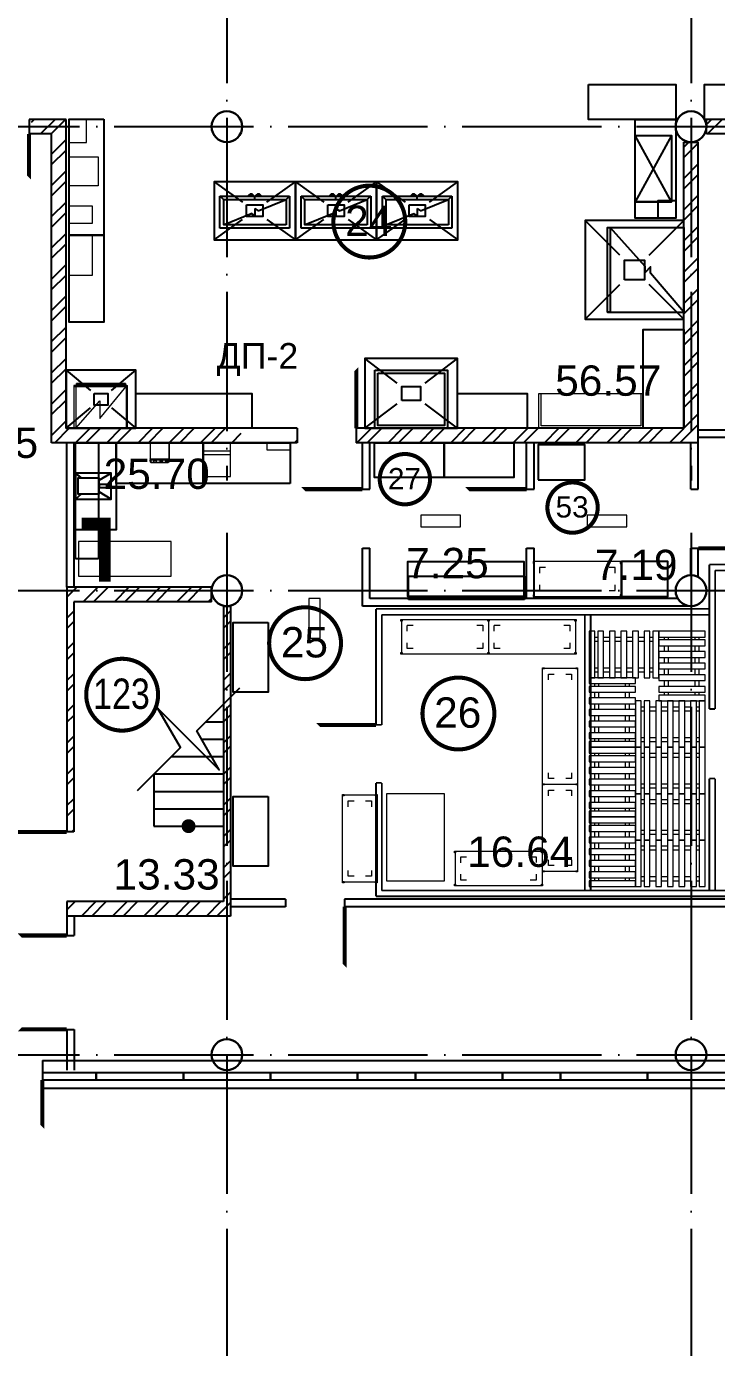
# Model space of a CAD drawing. Extents: x -4497 to 351150, y -50 to 322254.
# Drawn here: x 105315 to 117209, y 105037 to 127815 of the extents above; entities that cross this region are included whole.
import ezdxf
from ezdxf.enums import TextEntityAlignment as Align

# ---------------------------------------------------------------- set-up
doc = ezdxf.new("R2010")
doc.units = 0
doc.header["$LTSCALE"] = 100
for name, pattern in [('ACAD_ISO04W100', [30, 24, -3, 0, -3]), ('DASHED', [19.05, 12.7, -6.35]), ('HIDDENX2', [19.05, 12.7, -6.35])]:
    doc.linetypes.add(name, pattern=pattern)
doc.layers.get('0').update_dxf_attribs({"linetype": 'CONTINUOUS'})
for name, color, linetype in [('axis', 40, 'CONTINUOUS'), ('brick', 12, 'CONTINUOUS'), ('COLON', 5, 'CONTINUOUS'), ('COOL', 4, 'CONTINUOUS'), ('DOORS', 8, 'CONTINUOUS'), ('DRAW', 255, 'CONTINUOUS'), ('EEE', 7, 'CONTINUOUS'), ('furn2', 252, 'CONTINUOUS'), ('GKL', 5, 'CONTINUOUS'), ('Glass', 4, 'CONTINUOUS'), ('production', 30, 'CONTINUOUS'), ('S', 2, 'CONTINUOUS'), ('SENDVICH', 2, 'CONTINUOUS'), ('T_OBORUDOVANIE', 7, 'CONTINUOUS'), ('TEXT', 2, 'CONTINUOUS'), ('Vent', 11, 'CONTINUOUS'), ('WALL', 7, 'CONTINUOUS'), ('works zone', 30, 'CONTINUOUS')]:
    doc.layers.add(name, color=color, linetype=linetype)
doc.layers.add('MONOLIT', color=7, linetype='CONTINUOUS', true_color=0x691639)
doc.layers.add('OBORUD', color=7, linetype='CONTINUOUS', true_color=0x83639d)
doc.layers.add('refr', color=150, linetype='CONTINUOUS', lineweight=15)
doc.styles.add('ARIEL-17.5', font='arial.ttf', dxfattribs={"height": 15})
doc.styles.add('GENERATED_STYLE_1', font='arial.ttf')
pattern_1 = [(45, (-3600, 82000), (-269.4077, 269.4077), []), (45, (-3420.4, 82000), (-269.4077, 269.4077), [])]

# ---------------------------------------------------------------- blocks, each defined once
blk = doc.blocks.new('A$C194C6981')
at = {"layer": 'TEXT', "color": 6, "linetype": 'Continuous', "lineweight": 20, "style": 'ARIEL-17.5', "width": 0.998875}
blk.add_text('ДП-2', height=441.5, dxfattribs=at).set_placement((-953, 890))
blk = doc.blocks.new('гріль')
at = {"layer": 'works zone', "color": 30}
for p, q in [((0, 500), (1000, 500)), ((50, 450), (0, 500)), ((0, 0), (0, 500)), ((50, 450), (950, 450)), ((50, 450), (50, 50)), ((500, 450), (500, 500)), ((549, 272), (950, 450)), ((1000, 500), (950, 450)), ((950, 450), (950, 50)), ((1000, 500), (1000, 0)), ((50, 50), (451, 228)), ((500, 193), (451, 228)), ((500, 307), (549, 272)), ((500, 307), (500, 193)), ((950, 50), (50, 50)), ((1000, 0), (0, 0))]:
    blk.add_line(p, q, dxfattribs=at)
for centre, radius, start, end in [((448, 491), 43, 11.8638, 168.1362), ((448, 485), 39.6, 22.3452, 157.6548), ((552, 491), 43, 11.8638, 168.1362), ((552, 485), 39.6, 22.3452, 157.6548)]:
    blk.add_arc(centre, radius, start, end, dxfattribs=at)
blk = doc.blocks.new('Vent zont 1000x1000+rozhur')
at = {"layer": 'Vent'}
for p, q in [((0, 1000), (350, 650)), ((650, 350), (1000, 0))]:
    blk.add_line(p, q, dxfattribs=at)
for points in [[(0, 0), (1000, 0), (1000, 1000), (0, 1000), (0, 0), (350, 350)], [(650, 650), (1000, 1000)]]:
    blk.add_lwpolyline(points, dxfattribs=at)
blk.add_lwpolyline([(400, 600), (600, 600), (600, 400), (400, 400)], close=True, dxfattribs=at)
blk = doc.blocks.new('Стіл виробничий 2000х600х850')
at = {"layer": 'production', "color": 11}
blk.add_lwpolyline([(2000, -300), (0, -300), (0, 300), (2000, 300)], close=True, dxfattribs=at)
blk = doc.blocks.new('Стіл виробничий 1500х600х850')
at = {"layer": 'production', "color": 11}
blk.add_lwpolyline([(1500, -300), (0, -300), (0, 300), (1500, 300)], close=True, dxfattribs=at)
blk = doc.blocks.new('Стіл виробничий 1000_600х850')
at = {"layer": 'production', "color": 11}
blk.add_lwpolyline([(1200, -300), (0, -300), (0, 300), (1200, 300)], close=True, dxfattribs=at)
blk = doc.blocks.new('Стіл виробничий 1700х700х850')
at = {"layer": 'production', "color": 11}
blk.add_lwpolyline([(1700, -350), (0, -350), (0, 350), (1700, 350)], close=True, dxfattribs=at)
blk = doc.blocks.new('sklad 1500x600')
at = {"layer": 'furn2', "lineweight": 9}
for p, q in [((10, 570), (10, 30)), ((10, 570), (10, 30)), ((20, 600), (1500, 600)), ((110, 500), (210, 500)), ((110, 399), (110, 499)), ((1310, 500), (1410, 500)), ((1410, 501), (1410, 400)), ((1510, 570), (1510, 30)), ((110, 100), (110, 200)), ((210, 100), (110, 100)), ((1410, 100), (1308, 100)), ((1410, 199), (1410, 100)), ((1500, 0), (20, 0))]:
    blk.add_line(p, q, dxfattribs=at)
for points in [[(20, 600), (20, 570), (0, 570), (0, 600), (20, 600)], [(1520, 600), (1520, 570), (1500, 570), (1500, 600), (1520, 600)], [(20, 30), (20, 0), (0, 0), (0, 30), (20, 30)], [(1520, 30), (1520, 0), (1500, 0), (1500, 30), (1520, 30)]]:
    blk.add_lwpolyline(points, dxfattribs=at)
blk = doc.blocks.new('Cтіл виробничий 800х600х850')
at = {"layer": 'production', "color": 11}
blk.add_lwpolyline([(800, -300), (0, -300), (0, 300), (800, 300)], close=True, dxfattribs=at)
blk = doc.blocks.new('Termopakyvalnui_stil')
at = {"layer": 'SENDVICH', "color": 14, "linetype": 'Continuous', "lineweight": 18}
for p, q in [((470, 580), (0, 580)), ((0, 580), (0, 0)), ((470, 0), (470, 580)), ((0, 443), (470, 443)), ((0, 379), (470, 379)), ((0, 0), (470, 0))]:
    blk.add_line(p, q, dxfattribs=at)
blk = doc.blocks.new('Vagu_nastilni')
at = {"layer": 'T_OBORUDOVANIE', "color": 14, "linetype": 'Continuous', "lineweight": 18}
for p, q in [((5, 339), (0, 334)), ((0, 334), (0, 60)), ((5, 339), (10, 344)), ((5, 324), (10, 334)), ((5, 324), (5, 74)), ((10, 344), (320, 344)), ((10, 334), (20, 339)), ((20, 339), (310, 339)), ((310, 339), (320, 334)), ((320, 344), (325, 339)), ((320, 334), (325, 324)), ((330, 334), (325, 339)), ((325, 324), (325, 74)), ((330, 334), (330, 60)), ((5, 59), (0, 64)), ((0, 60), (3, 41)), ((3, 41), (5, 50)), ((8, 12), (3, 41)), ((10, 64), (5, 74)), ((5, 50), (325, 50)), ((6, 59), (11, 54)), ((14, 6), (8, 12)), ((20, 59), (10, 64)), ((11, 54), (320, 54)), ((21, 0), (14, 6)), ((310, 59), (20, 59)), ((310, 0), (21, 0)), ((22, 11), (22, 45)), ((222, 45), (22, 45)), ((22, 11), (222, 11)), ((112, 40), (62, 40)), ((62, 40), (62, 17)), ((62, 17), (112, 17)), ((112, 17), (112, 40)), ((172, 40), (172, 17)), ((196, 40), (172, 40)), ((172, 17), (196, 17)), ((196, 17), (196, 40)), ((222, 11), (222, 45)), ((320, 64), (310, 59)), ((322, 12), (310, 0)), ((325, 74), (320, 64)), ((320, 54), (330, 64)), ((327, 41), (322, 12)), ((325, 50), (327, 41)), ((327, 41), (330, 60))]:
    blk.add_line(p, q, dxfattribs=at)
blk = doc.blocks.new('Стіл виробничий 1500х700х850')
at = {"layer": 'production', "color": 11}
blk.add_lwpolyline([(1500, -350), (0, -350), (0, 350), (1500, 350)], close=True, dxfattribs=at)
blk = doc.blocks.new('sklad 2000x600')
at = {"layer": 'furn2', "lineweight": 9}
for p, q in [((10, 570), (10, 30)), ((10, 570), (10, 30)), ((20, 600), (2000, 600)), ((110, 500), (210, 500)), ((110, 399), (110, 499)), ((1810, 500), (1910, 500)), ((1910, 501), (1910, 400)), ((2010, 570), (2010, 30)), ((2000, 0), (20, 0)), ((110, 100), (110, 200)), ((210, 100), (110, 100)), ((1910, 100), (1808, 100)), ((1910, 199), (1910, 100))]:
    blk.add_line(p, q, dxfattribs=at)
for points in [[(20, 600), (20, 570), (0, 570), (0, 600), (20, 600)], [(2020, 600), (2020, 570), (2000, 570), (2000, 600), (2020, 600)], [(20, 30), (20, 0), (0, 0), (0, 30), (20, 30)], [(2020, 30), (2020, 0), (2000, 0), (2000, 30), (2020, 30)]]:
    blk.add_lwpolyline(points, dxfattribs=at)
blk = doc.blocks.new('Pallete 120-80')
at = {"layer": 'furn2', "color": 0, "linetype": 'ByBlock', "lineweight": 0, "ltscale": 1000}
for p, q in [((-50, 757), (-50, -43)), ((50, 757), (-50, 757)), ((50, -43), (50, 757)), ((100, 757), (100, -43)), ((200, 757), (100, 757)), ((200, -43), (200, 757)), ((300, 757), (300, -43)), ((400, 757), (300, 757)), ((400, -43), (400, 757)), ((500, 757), (500, -43)), ((600, 757), (500, 757)), ((600, -43), (600, 757)), ((700, 757), (700, -43)), ((800, 757), (700, 757)), ((800, -43), (800, 757)), ((900, 757), (900, -43)), ((1000, 757), (900, 757)), ((1000, -43), (1000, 757)), ((1050, 757), (1050, -43)), ((1150, 757), (1050, 757)), ((1150, -43), (1150, 757)), ((100, 657), (50, 657)), ((100, 587), (50, 587)), ((300, 657), (200, 657)), ((300, 587), (200, 587)), ((500, 657), (400, 657)), ((500, 587), (400, 587)), ((700, 657), (600, 657)), ((700, 587), (600, 587)), ((900, 657), (800, 657)), ((900, 587), (800, 587)), ((1050, 657), (1000, 657)), ((1050, 587), (1000, 587)), ((100, 127), (50, 127)), ((100, 57), (50, 57)), ((300, 127), (200, 127)), ((300, 57), (200, 57)), ((500, 127), (400, 127)), ((500, 57), (400, 57)), ((700, 127), (600, 127)), ((700, 57), (600, 57)), ((900, 127), (800, 127)), ((900, 57), (800, 57)), ((1050, 127), (1000, 127)), ((1050, 57), (1000, 57)), ((-50, -43), (50, -43)), ((100, -43), (200, -43)), ((300, -43), (400, -43)), ((500, -43), (600, -43)), ((700, -43), (800, -43)), ((900, -43), (1000, -43)), ((1050, -43), (1150, -43))]:
    blk.add_line(p, q, dxfattribs=at)
blk = doc.blocks.new('Parokonvektomat_2')
at = {"layer": 'production', "color": 14, "linetype": 'Continuous', "lineweight": 18}
for p, q in [((0, 738), (0, 0)), ((43, 738), (0, 738)), ((43, 738), (17, 738)), ((17, 738), (17, 722)), ((17, 738), (913, 738)), ((17, 722), (17, 738)), ((17, 722), (17, 738)), ((17, 722), (913, 722)), ((17, 722), (913, 722)), ((30, 722), (30, 0)), ((887, 770), (43, 770)), ((43, 770), (43, 738)), ((43, 742), (43, 770)), ((43, 742), (43, 770)), ((43, 770), (887, 770)), ((43, 742), (43, 770)), ((43, 742), (43, 770)), ((43, 770), (43, 738)), ((887, 770), (43, 770)), ((43, 738), (43, 742)), ((43, 738), (43, 742)), ((43, 742), (56, 742)), ((43, 738), (43, 742)), ((43, 738), (43, 742)), ((874, 756), (56, 756)), ((56, 756), (56, 738)), ((781, 753), (149, 753)), ((149, 753), (149, 738)), ((446, 166), (899, 722)), ((781, 738), (781, 753)), ((874, 738), (874, 756)), ((874, 742), (887, 742)), ((887, 738), (887, 770)), ((887, 742), (887, 770)), ((887, 770), (887, 738)), ((887, 738), (887, 742)), ((913, 738), (887, 738)), ((887, 738), (920, 738)), ((899, 722), (899, 0)), ((913, 722), (913, 738)), ((913, 722), (913, 738)), ((920, 0), (920, 738)), ((30, 0), (446, 475)), ((446, 475), (446, 166)), ((0, 0), (920, 0)), ((899, 0), (30, 0))]:
    blk.add_line(p, q, dxfattribs=at)
blk = doc.blocks.new('A$C125E3969')
at = {"layer": 'production', "color": 0, "lineweight": 0}
for points, elevation in [([(69580, 16127), (69280, 16127), (69280, 15727), (69580, 15727), (69580, 16127)], 35), ([(69280, 15477), (69780, 15477), (69780, 14977), (69280, 14977), (69280, 15477)], 35), ([(69280, 14633), (69680, 14633), (69680, 14333), (69280, 14333), (69280, 14633)], 35), ([(69680, 14133), (69680, 13433), (69280, 13433), (69280, 14133), (69680, 14133)], 35), ([(73410, 7864), (73410, 7179), (73610, 7179), (73610, 7864), (73410, 7864)], -10)]:
    blk.add_lwpolyline(points, dxfattribs=dict(at, elevation=elevation))
at = {"layer": 'production'}
for points in [[(79665, 15845), (79665, 14705), (79035, 14705), (79035, 15845), (79665, 15845), (79035, 14705), (79665, 14705), (79035, 15845)], [(79735, 14725), (79735, 14425), (79435, 14425), (79435, 14725), (79735, 14725)], [(78558, 12800), (78558, 14261), (78608, 14261), (78608, 12800), (78558, 12800), (79875, 12800), (79302, 13472), (79304, 13582), (79212, 13487), (79211, 13587), (78608, 14261), (79875, 14261), (79875, 12800)], [(69390, 9575), (70003, 9575), (70003, 10025), (69390, 10025), (69390, 9575), (69496, 9668), (69800, 9668), (69800, 9703), (70003, 9575), (69800, 9703), (69800, 9776), (69800, 9804), (69800, 9776), (69929, 9776), (69929, 9832), (69800, 9832), (69800, 9804), (69800, 9904), (70003, 10025), (69800, 9904), (69800, 9939), (69496, 9939), (69390, 10025), (69496, 9939), (69433, 9939), (69433, 9668), (69496, 9668)]]:
    blk.add_lwpolyline(points, dxfattribs=at)
for points in [[(74550, 11800), (75800, 11800), (75800, 10800), (74550, 10800)], [(74600, 11750), (75750, 11750), (75750, 10850), (74600, 10850)]]:
    blk.add_lwpolyline(points, close=True, dxfattribs=at)
at = {"layer": 'production', "color": 143, "linetype": 'DASHED', "ltscale": 10}
for points, elevation in [([(69790, 10550), (69790, 8550), (69390, 8550), (69390, 10550), (69790, 10550)], -4), ([(75130, 8250), (77130, 8250), (77130, 7850), (75130, 7850), (75130, 8250)], -28)]:
    blk.add_lwpolyline(points, dxfattribs=dict(at, elevation=elevation))
at = {"layer": 'production', "color": 0, "lineweight": 0}
for points in [[(73090, 10550), (72690, 10550), (72690, 10430), (73090, 10430), (73090, 10550)], [(71040, 8850), (69440, 8850), (69440, 8250), (71040, 8250), (71040, 8850)], [(75750, 3000), (75750, 4500), (74750, 4500), (74750, 3000), (75750, 3000)]]:
    blk.add_lwpolyline(points, dxfattribs=at)
at = {"layer": 'production', "color": 0, "linetype": 'HIDDENX2', "lineweight": 0, "ltscale": 10}
blk.add_lwpolyline([(75343, 9100), (76028, 9100), (76028, 9300), (75343, 9300), (75343, 9100)], dxfattribs=at)
at = {"layer": 'production', "color": 0, "linetype": 'HIDDENX2', "lineweight": 0, "ltscale": 10, "elevation": -5}
blk.add_lwpolyline([(78207, 9099), (78892, 9099), (78892, 9299), (78207, 9299), (78207, 9099)], dxfattribs=at)
at = {"layer": 'refr', "color": 5, "lineweight": 0}
for points in [[(77375, 10800), (77375, 11400), (79175, 11400), (79175, 10800)], [(77415, 10840), (77415, 11400), (79135, 11400), (79135, 10840)]]:
    blk.add_lwpolyline(points, close=True, dxfattribs=at)
at = {"layer": 'furn2', "color": 0, "lineweight": 0, "xscale": -1, "rotation": 1.093897484594208e-05}
blk.add_blockref('sklad 1500x600', (78800, 7900), dxfattribs=at)
at = {"layer": 'furn2', "color": 0, "lineweight": 0}
for p in [(74999, 6903), (76499, 6903), (75922, 2911, 0)]:
    blk.add_blockref('sklad 1500x600', p, dxfattribs=at)
at = {"layer": 'furn2'}
for p, rotation in [((79392, 7257), 180), ((79485, 7250), 270), ((78285, 6450), 270), ((80192, 6057), 180), ((78285, 5250), 270), ((80192, 5257), 180), ((80192, 4457), 180), ((78285, 4050), 270), ((80192, 3657), 180)]:
    blk.add_blockref('Pallete 120-80', p, dxfattribs=dict(at, rotation=rotation))
at = {"layer": 'furn2', "color": 0, "lineweight": 0, "rotation": 270}
for name, p in [('sklad 2000x600', (77442, 6670, 0)), ('sklad 1500x600', (77442, 4670, 0)), ('sklad 1500x600', (73992, 4485, 0))]:
    blk.add_blockref(name, p, dxfattribs=at)
at = {"layer": 'production', "color": 0, "lineweight": 0}
for name, p, rotation in [('Стіл виробничий 1500х600х850', (79735, 16425), 180), ('Стіл виробничий 2000х600х850', (69580, 14127, 35), 90), ('Стіл виробничий 1700х700х850', (79385, 14425), 90), ('Стіл виробничий 1500х600х850', (69580, 12627, 35), 90), ('Стіл виробничий 1700х700х850', (79525, 10800), 90), ('Стіл виробничий 1500х700х850', (69740, 9050), 90), ('Стіл виробничий 1000_600х850', (75746, 10250), 180), ('Стіл виробничий 1000_600х850', (76946, 10250), 180), ('Стіл виробничий 1000_600х850', (72410, 6250), 90), ('Стіл виробничий 1000_600х850', (72410, 3250), 90)]:
    blk.add_blockref(name, p, dxfattribs=dict(at, rotation=rotation))
for name, p in [('Стіл виробничий 2000х600х850', (80234, 16425)), ('Стіл виробничий 2000х600х850', (70430, 11100)), ('Стіл виробничий 1000_600х850', (75975, 11100)), ('Стіл виробничий 1500х700х850', (70090, 10200)), ('Стіл виробничий 1500х700х850', (71590, 10200)), ('Стіл виробничий 2000х600х850', (75116, 8200))]:
    blk.add_blockref(name, p, dxfattribs=at)
for p, xscale in [((71780, 14050), 1.400000000372529), ((73180, 14050), 1.400000000372529), ((74580, 14050), 1.400000000372529), ((69230, 10800), 1.200000000186265)]:
    blk.add_blockref('Vent zont 1000x1000+rozhur', p, dxfattribs=dict(at, xscale=xscale))
at = {"layer": 'production', "color": 0, "lineweight": 0, "rotation": 90}
for p, xscale, yscale in [((79875, 12681), 1.700000000186265, 1.699999999953434), ((75975, 10800), 1.200000000011642, 1.599999999976717)]:
    blk.add_blockref('Vent zont 1000x1000+rozhur', p, dxfattribs=dict(at, xscale=xscale, yscale=yscale))
at = {"layer": 'production'}
blk.add_blockref('Parokonvektomat_2', (69365, 10800), dxfattribs=at)
at = {"layer": 'production', "color": 14, "linetype": 'Continuous', "lineweight": 18}
for name, p in [('Vagu_nastilni', (70675, 10206)), ('Termopakyvalnui_stil', (71590, 9970))]:
    blk.add_blockref(name, p, dxfattribs=at)
at = {"layer": 'production', "color": 0, "lineweight": 0, "xscale": -1, "rotation": 1.093897484594208e-05}
for p in [(78167, 10213, 4), (79600, 8200)]:
    blk.add_blockref('Cтіл виробничий 800х600х850', p, dxfattribs=at)
at = {"layer": 'works zone', "xscale": 1.200000000186265, "yscale": 1.099999999976717}
for p in [(71880, 14250), (73280, 14250), (74680, 14250)]:
    blk.add_blockref('гріль', p, dxfattribs=at)
at = {"layer": 'refr', "color": 5, "lineweight": 0, "style": 'GENERATED_STYLE_1'}
for p in [(31750, 11184, 0), (26627, 8259, 0), (27247, 8259, 0)]:
    blk.add_attdef('txt', text='', height=120, dxfattribs=at).set_placement(p, align=Align.BOTTOM_LEFT)

msp = doc.modelspace()

# ---------------------------------------------------------------- hatches: boundary and pattern name
at = {"layer": 'DRAW'}
h = msp.add_hatch(dxfattribs=at)
h.set_pattern_fill('ANSI32,_O', color=256, scale=40)
h.set_pattern_definition(pattern_1)
h.paths.add_polyline_path([(105999.3, 126212.2), (105399.3, 126212.2), (105399.3, 125962.2), (105749.3, 125962.2), (105749.3, 120637.2), (109017.9, 120637.2), (109017.9, 120887.2), (105999.3, 120887.2)])
h = msp.add_hatch(dxfattribs=at)
h.set_pattern_fill('ANSI32,_O', color=256, scale=40)
h.set_pattern_definition(pattern_1)
h.paths.add_polyline_path([(123333.1, 125962.2), (120644.3, 125962.2), (120644.3, 126212.2), (123687.8, 126212.2)])
h.paths.add_polyline_path([(124504.3, 126087.2, -0.123425), (124535.6, 126212.2), (123687.8, 126212.2), (123333.1, 125962.2), (124535.6, 125962.2, -0.123425)])
h.paths.add_polyline_path([(119569.3, 125962.2), (118413.4, 125962.2), (118413.4, 126212.2), (119569.3, 126212.2)])
h.paths.add_polyline_path([(117513.4, 126212.2), (117003, 126212.2, -0.123425), (117034.3, 126087.2, -0.123425), (117003, 125962.2), (117513.4, 125962.2)])
h.paths.add_polyline_path([(125253.3, 126212.2), (125003, 126212.2, -0.123425), (125034.3, 126087.2, -0.123425), (125003, 125962.2), (125253.3, 125962.2)])
h = msp.add_hatch(dxfattribs=at)
h.set_pattern_fill('ANSI32,_O', color=256, scale=40)
h.set_pattern_definition(pattern_1)
h.paths.add_polyline_path([(116894.3, 120637.2), (110999.3, 120637.2), (110999.3, 120887.2), (116644.3, 120887.2), (116644.3, 125853.5, 0.2506686), (116894.3, 125853.5)])
h.paths.add_polyline_path([(110099.3, 120887.2), (109979.3, 120887.2), (109979.3, 120637.2), (109917.9, 120637.2), (109917.9, 120887.2), (110973.3, 120887.2), (110099.3, 120887.2)])
h = msp.add_hatch(dxfattribs=at)
h.set_pattern_fill('ANSI32,_O', color=256, scale=40)
h.set_pattern_definition([(45, (4446.9, 441176.72), (-269.4077, 269.4077), []), (45, (4626.5, 441176.72), (-269.4077, 269.4077), [])])
h.paths.add_polyline_path([(106009.3, 112727.2), (106009.3, 112477.2), (108829.3, 112477.2), (108829.3, 117822.2), (108769.3, 117822.2), (108709.3, 117822.2), (108709.3, 112727.2)])
h.paths.add_polyline_path([(106009.3, 118147.2), (108504.3, 118147.2), (108504.3, 118087.2), (108504.3, 117897.2), (106129.3, 117897.2), (106129.3, 113927.2), (106009.3, 113927.2)])

# ---------------------------------------------------------------- linework, layer by layer
for p, q in [((108409.3, 115827.2), (108709.3, 115827.2)), ((108332.4, 115527.2), (108709.3, 115527.2)), ((107809.3, 115227.2), (108709.3, 115227.2)), ((107509.3, 114927.2), (108709.3, 114927.2)), ((107509.3, 114627.2), (108709.3, 114627.2)), ((107509.3, 114327.2), (108709.3, 114327.2)), ((107509.3, 114027.2), (108709.3, 114027.2))]:
    msp.add_line(p, q)
at = {"flags": 128}
for points in [[(107226.5, 114644.3), (107967.9, 115385.7), (107581.5, 116055), (108637.1, 114999.4), (108250.7, 115668.6), (108992.1, 116410)], [(107509.3, 114927.2), (107509.3, 114027.2)]]:
    msp.add_lwpolyline(points, dxfattribs=at)
msp.add_lwpolyline([(108109.3, 114027.2, 0, 0, 0), (108109.3, 114306.5, 240, 0, 0), (108109.3, 115306.5, 0, 0, 0)], format="xyseb", dxfattribs=at)
at = {"const_width": 120, "flags": 128}
msp.add_lwpolyline([(108049.3, 114027.2, 1), (108169.3, 114027.2, 1)], format="xyb", close=True, dxfattribs=at)
at = {"layer": 'axis', "linetype": 'ACAD_ISO04W100'}
for p, q in [((108769.3, 318243.4), (108769.3, 119985.6)), ((116769.3, 318243.4), (116769.3, 119985.6)), ((-1176.8, 126087.2), (272433.1, 126087.2)), ((108769.3, 119085.6), (108769.3, 84615.2)), ((116769.3, 119085.6), (116769.3, 84615.2)), ((-1176.8, 118087.2), (132719.4, 118087.2)), ((-1176.8, 110087.2), (272433.1, 110087.2))]:
    msp.add_line(p, q, dxfattribs=at)
at = {"layer": 'brick', "linetype": 'Continuous'}
for points in [[(105999.3, 126212.2), (105359.3, 126212.2)], [(105999.3, 120887.2), (105999.3, 126212.2)], [(119624.3, 126212.2), (117034.3, 126212.2)], [(105749.3, 125962.2), (105359.3, 125962.2)], [(105749.3, 120637.2), (105749.3, 125962.2)], [(116644.3, 120887.2), (116644.3, 125822.2)], [(116894.3, 120637.2), (116894.3, 125822.2)], [(119624.3, 125962.2), (117034.3, 125962.2)], [(109979.3, 120887.2), (105999.3, 120887.2)], [(116644.3, 120887.2), (110999.3, 120887.2)], [(109979.3, 120637.2), (105749.3, 120637.2)], [(116894.3, 120637.2), (110999.3, 120637.2)]]:
    msp.add_lwpolyline(points, dxfattribs=at)
at = {"layer": 'brick', "elevation": -0.1, "flags": 128}
msp.add_lwpolyline([(105359.3, 126212.2), (105359.3, 125962.2)], dxfattribs=at)
at = {"layer": 'brick', "flags": 128}
for points in [[(117034.3, 125962.2), (117034.3, 126212.2)], [(116644.3, 125822.2), (116894.3, 125822.2)], [(109979.3, 120887.2), (109979.3, 120637.2)], [(110999.3, 120887.2), (110999.3, 120637.2)], [(106009.3, 118147.2), (106009.3, 113927.2)], [(108504.3, 118147.2), (106009.3, 118147.2)], [(108504.3, 117897.2), (108504.3, 118147.2)], [(106129.3, 117897.2), (106129.3, 113927.2)], [(108504.3, 117897.2), (106129.3, 117897.2)], [(108709.3, 117822.2), (108709.3, 112727.2)], [(108709.3, 117822.2), (108829.3, 117822.2)], [(108829.3, 117822.2), (108829.3, 112477.2)], [(106129.3, 113927.2), (106009.3, 113927.2)], [(108709.3, 112727.2), (106009.3, 112727.2)], [(106009.3, 112727.2), (106009.3, 112477.2)], [(108829.3, 112727.2), (108829.3, 112477.2)], [(108829.3, 112477.2), (106009.3, 112477.2)]]:
    msp.add_lwpolyline(points, dxfattribs=at)
at = {"layer": 'COLON', "lineweight": 30}
for points in [[(108504.3, 126087.2, 1), (109034.3, 126087.2, 1)], [(116504.3, 126087.2, 1), (117034.3, 126087.2, 1)], [(108504.3, 118087.2, 1), (109034.3, 118087.2, 1)], [(116504.3, 118087.2, 1), (117034.3, 118087.2, 1)], [(108504.3, 110087.2, 1), (109034.3, 110087.2, 1)], [(116504.3, 110087.2, 1), (117034.3, 110087.2, 1)]]:
    msp.add_lwpolyline(points, format="xyb", close=True, dxfattribs=at)
at = {"layer": 'COOL', "flags": 128}
for points in [[(117084.3, 118536.8, 29.6, 29.6, 0), (117084.3, 116047.2, 29.6, 29.6, 0)], [(117084.3, 118536.8, 29.6, 29.6, 0), (118484.3, 118536.8, 0, 0, 0)], [(117184.3, 118436.8, 29.6, 29.6, 0), (117184.3, 116047.2, 29.6, 29.6, 0)], [(117184.3, 118436.8, 29.6, 29.6, 0), (118484.3, 118436.8, 0, 0, 0)], [(111339.3, 117772.2, 29.6, 29.6, 0), (111339.3, 115772.2, 0, 0, 0)], [(111339.3, 117772.2, 29.6, 29.6, 0), (117084.3, 117772.2, 0, 0, 0)], [(111439.3, 117672.2, 29.6, 29.6, 0), (111439.3, 115772.2, 0, 0, 0)], [(111439.3, 117672.2, 29.6, 29.6, 0), (117084.3, 117672.2, 0, 0, 0)], [(114939.3, 117672.2, 29.6, 29.6, 0), (114939.3, 112917.2, 0, 0, 0)], [(115039.3, 117672.2, 29.6, 29.6, 0), (115039.3, 112917.2, 0, 0, 0)], [(111339.3, 115772.2, 70, 70, 0), (110339.3, 115772.2, 0, 0, 0), (111339.3, 114772.2, 0, 0, 0)], [(111339.3, 115772.2, 29.6, 29.6, 0), (111439.3, 115772.2, 0, 0, 0)], [(117084.3, 114847.2, 29.6, 29.6, 0), (117084.3, 112917.2, 0, 0, 0)], [(117184.3, 114847.2, 29.6, 29.6, 0), (117184.3, 112917.2, 0, 0, 0)], [(111339.3, 114772.2, 29.6, 29.6, 0), (111439.3, 114772.2, 0, 0, 0)], [(111339.3, 114772.2, 29.6, 29.6, 0), (111339.3, 112817.2, 0, 0, 0)], [(111439.3, 114772.2, 29.6, 29.6, 0), (111439.3, 112917.2, 0, 0, 0)], [(111339.3, 112817.2, 29.6, 29.6, 0), (118469.4, 112817.2, 0, 0, 0)], [(111439.3, 112917.2, 29.6, 29.6, 0), (118469.4, 112917.2, 0, 0, 0)]]:
    msp.add_lwpolyline(points, format="xyseb", dxfattribs=at)
at = {"layer": 'COOL', "const_width": 29.6, "flags": 128}
for points in [[(117084.3, 116047.2), (117184.3, 116047.2)], [(117084.3, 114847.2), (117184.3, 114847.2)]]:
    msp.add_lwpolyline(points, dxfattribs=at)
at = {"layer": 'DOORS', "color": 1, "flags": 128}
for points in [[(103859.3, 125962.2, 70, 70, 0), (103859.3, 125212.2, 0, 0, 0), (104609.3, 125962.2, 0, 0, 0), (105359.3, 125212.2, 70, 70, 0), (105359.3, 125962.2, 70, 70, 0)], [(110999.3, 120887.2, 70, 70, 0), (110999.3, 121907.2, 0, 0, 0), (109979.3, 120887.2, 0, 0, 0)]]:
    msp.add_lwpolyline(points, format="xyseb", dxfattribs=at)
at = {"layer": 'DOORS', "flags": 128}
for points in [[(111104.3, 119837.2, 70, 70, 0), (110084.3, 119837.2, 0, 0, 0), (111104.3, 118817.2, 0, 0, 0)], [(113934.3, 119837.2, 70, 70, 0), (112914.3, 119837.2, 0, 0, 0), (113934.3, 118817.2, 0, 0, 0)], [(116894.3, 118817.2, 70, 70, 0), (117914.3, 118817.2, 0, 0, 0), (116894.3, 119837.2, 0, 0, 0)], [(106009.3, 113927.2, 70, 70, 0), (104809.3, 113927.2, 0, 0, 0), (106009.3, 112727.2, 0, 0, 0)], [(110799.3, 112639.8, 70, 70, 0), (110799.3, 111619.8, 0, 0, 0), (109779.3, 112637.2, 0, 0, 0)], [(106009.3, 110522.2, 70, 70, 0), (105199.3, 110522.2, 0, 0, 0), (106009.3, 111332.2, 0, 0, 0), (105199.3, 112142.2, 70, 70, 0), (106009.3, 112142.2, 70, 70, 0)], [(105589.3, 109652.2, 70, 70, 0), (105589.3, 108842.2, 0, 0, 0), (104779.3, 109652.2, 0, 0, 0), (103969.3, 108842.2, 70, 70, 0), (103969.3, 109652.2, 70, 70, 0)]]:
    msp.add_lwpolyline(points, format="xyseb", dxfattribs=at)
at = {"layer": 'EEE', "linetype": 'Continuous', "const_width": 70}
for points in [[(110604.7, 124450.5, 1), (111843.9, 124450.5, 1)], [(111403.8, 120009.4, 1), (112271.2, 120009.4, 1)], [(114293.5, 119519.9, 1), (115160.9, 119519.9, 1)], [(109497.3, 117181.1, 1), (110736.5, 117181.1, 1)], [(106344.7, 116293.6, 1), (107583.9, 116293.6, 1)], [(112140.2, 115968.9, 1), (113379.4, 115968.9, 1)]]:
    msp.add_lwpolyline(points, format="xyb", close=True, dxfattribs=at)
at = {"layer": 'GKL'}
for p, q in [((116894.3, 120862.2), (119394.3, 120862.2)), ((116894.3, 120732.2), (119524.3, 120732.2)), ((106009.3, 118147.2), (106009.3, 120637.2)), ((106139.3, 118147.2), (106139.3, 120637.2)), ((111104.3, 119837.2), (111104.3, 120637.2)), ((111234.3, 119837.2), (111234.3, 120637.2)), ((113934.3, 119837.2), (113934.3, 120637.2)), ((114064.3, 119837.2), (114064.3, 120637.2)), ((116764.3, 119837.2), (116764.3, 120637.2)), ((116894.3, 119837.2), (116894.3, 120637.2)), ((111104.3, 119837.2), (111234.3, 119837.2)), ((113934.3, 119837.2), (114064.3, 119837.2)), ((116764.3, 119837.2), (116894.3, 119837.2)), ((111104.3, 117822.2), (111104.3, 118817.2)), ((111104.3, 118817.2), (111234.3, 118817.2)), ((111234.3, 117952.2), (111234.3, 118817.2)), ((113934.3, 117952.2), (113934.3, 118817.2)), ((113934.3, 118817.2), (114064.3, 118817.2)), ((114064.3, 117952.2), (114064.3, 118817.2)), ((116764.3, 118352.1), (116764.3, 118817.2)), ((116764.3, 118817.2), (116894.3, 118817.2)), ((116894.3, 118320.8), (116894.3, 118817.2)), ((116769.3, 117822.2), (111104.3, 117822.2)), ((116541.3, 117952.2), (111234.3, 117952.2)), ((109779.3, 112767.2), (109779.3, 112637.2)), ((110799.3, 112767.2), (110799.3, 112637.2)), ((106009.3, 112477.2), (106009.3, 112142.2)), ((106139.3, 112477.2), (106139.3, 112142.2)), ((106009.3, 112142.2), (106139.3, 112142.2)), ((106009.3, 110522.2), (106009.3, 109822.2)), ((106009.3, 110522.2), (106139.3, 110522.2)), ((106139.3, 110522.2), (106139.3, 109822.2))]:
    msp.add_line(p, q, dxfattribs=at)
at = {"layer": 'GKL', "flags": 128}
for points in [[(109779.3, 112767.2), (108829.3, 112767.2)], [(118469.4, 112767.2), (110799.3, 112767.2)], [(109779.3, 112637.2), (108829.3, 112637.2)], [(118469.4, 112637.2), (110799.3, 112637.2)]]:
    msp.add_lwpolyline(points, dxfattribs=at)
at = {"layer": 'Glass'}
for points in [[(106519.3, 109652.2), (108019.3, 109652.2), (108019.3, 109772.2), (106519.3, 109772.2)], [(109519.3, 109652.2), (111019.3, 109652.2), (111019.3, 109772.2), (109519.3, 109772.2)], [(112019.3, 109652.2), (113519.3, 109652.2), (113519.3, 109772.2), (112019.3, 109772.2)], [(114519.3, 109652.2), (116019.3, 109652.2), (116019.3, 109772.2), (114519.3, 109772.2)]]:
    msp.add_lwpolyline(points, close=True, dxfattribs=at)
at = {"layer": 'MONOLIT'}
msp.add_line((105589.3, 109987.2), (105589.3, 109507.2), dxfattribs=at)
for points in [[(105589.3, 109987.2), (137184.3, 109987.2)], [(105589.3, 109507.2), (137184.3, 109507.2)]]:
    msp.add_lwpolyline(points, dxfattribs=at)
at = {"layer": 'SENDVICH'}
for points in [[(105589.3, 109652.2), (106519.3, 109652.2), (106519.3, 109772.2), (105589.3, 109772.2)], [(108019.3, 109652.2), (109519.3, 109652.2), (109519.3, 109772.2), (108019.3, 109772.2)], [(111019.3, 109652.2), (112019.3, 109652.2), (112019.3, 109772.2), (111019.3, 109772.2)], [(113519.3, 109652.2), (114519.3, 109652.2), (114519.3, 109772.2), (113519.3, 109772.2)], [(116019.3, 109652.2), (117519.3, 109652.2), (117519.3, 109772.2), (116019.3, 109772.2)]]:
    msp.add_lwpolyline(points, close=True, dxfattribs=at)
at = {"layer": 'WALL', "color": 255, "flags": 128}
msp.add_lwpolyline([(106263.7, 119243.9, 200, 200, 0), (106664.2, 119243.9, 200, 200, 0), (106664.2, 118243.6, 200, 200, 0)], format="xyseb", dxfattribs=at)

# ---------------------------------------------------------------- block references
at = {"layer": 'Glass'}
msp.add_blockref('A$C194C6981', (109545, 121024.6), dxfattribs=at)
at = {"layer": 'OBORUD'}
msp.add_blockref('A$C125E3969', (36769.3, 110087.2), dxfattribs=at)

# ---------------------------------------------------------------- texts
at = {"layer": 'EEE', "linetype": 'Continuous', "style": 'ARIEL-17.5'}
for s, height, p in [('24', 523.25, (111213.1, 124467.2)), ('27', 366.27, (111829.7, 120021.1)), ('53', 366.27, (114719.4, 119531.6)), ('25', 523.25, (110105.7, 117197.8)), ('26', 523.25, (112748.6, 115985.7))]:
    msp.add_text(s, height=height, dxfattribs=at).set_placement(p, align=Align.MIDDLE)
at = {"layer": 'EEE', "linetype": 'Continuous', "style": 'ARIEL-17.5', "width": 0.8}
msp.add_text('123', height=523.25, dxfattribs=at).set_placement((106953.1, 116310.3), align=Align.MIDDLE)
at = {"layer": 'S', "linetype": 'Continuous', "lineweight": 20, "style": 'ARIEL-17.5'}
for s, p in [('56.57', (114427.7, 121447.8)), ('25.70', (106645.3, 119841.1)), ('7.25', (111859.6, 118301.7))]:
    msp.add_text(s, height=523.25, dxfattribs=at).set_placement(p)
for s, p in [('37.75', (104601.4, 120375.9)), ('7.19', (115824.5, 118269.2)), ('16.64', (113825.9, 113324.7, -0.5)), ('13.33', (107730.8, 112934.4))]:
    msp.add_text(s, height=523.25, dxfattribs=at).set_placement(p, align=Align.CENTER)

doc.saveas('drawing.dxf')
